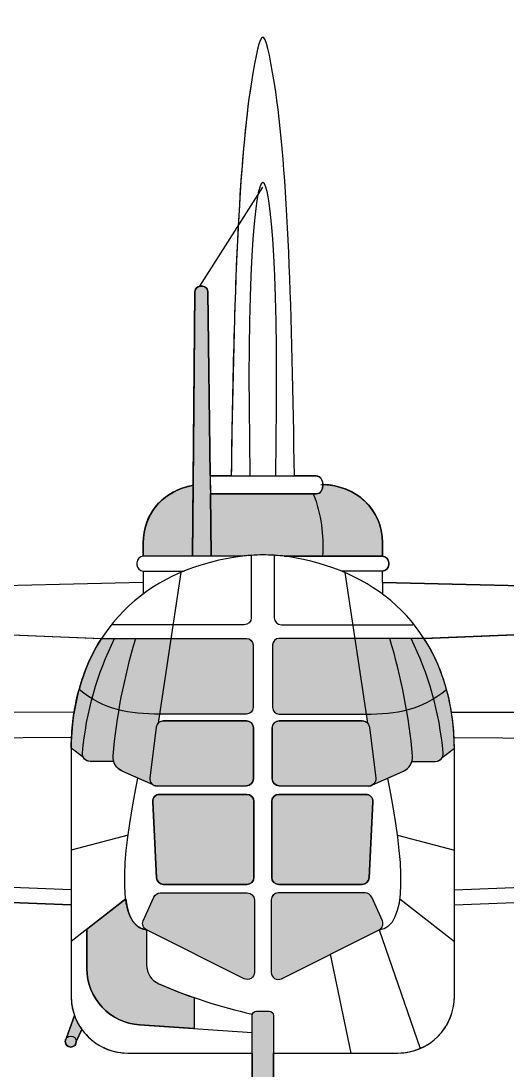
# Model space of a CAD drawing. Extents: x 54 to 366, y 42 to 297.
# Drawn here: x 269.33 to 285.74, y 250.39 to 285.82 of the extents above; entities that cross this region are included whole.
import ezdxf

# ---------------------------------------------------------------- set-up
doc = ezdxf.new("R2010")
doc.units = 0
doc.header["$MEASUREMENT"] = 0
doc.layers.add('4-VIEW', color=7, linetype='CONTINUOUS')
doc.layers.add('SOLIDS', color=7, linetype='CONTINUOUS')

# ---------------------------------------------------------------- blocks, each defined once
blk = doc.blocks.new('BLOCK_2')
at = {"layer": '4-VIEW', "color": 7}
for points in [[(275.368, 276.863), (277.49, 280.206)], [(273.455, 267.238), (273.453, 266.467)], [(274.721, 267.192), (273.955, 262.105)], [(280.259, 267.192), (281.026, 262.105)], [(281.525, 267.238), (281.527, 266.467)], [(273.455, 266.853), (266.857, 266.694)], [(281.526, 266.853), (288.124, 266.694)], [(265.379, 265.23), (272.066, 264.964)], [(289.602, 265.23), (282.916, 264.964)], [(271.12, 262.471), (261.034, 262.434)], [(283.861, 262.471), (293.947, 262.434)], [(271.033, 261.622), (259.561, 261.54)], [(283.949, 261.622), (295.419, 261.54)], [(271.431, 260.947), (271.021, 261.255)], [(283.55, 260.947), (283.96, 261.255)], [(272.942, 258.322), (271.02, 257.812)], [(282.039, 258.322), (283.96, 257.812)], [(271.02, 256.478), (259.908, 256.918)], [(283.96, 256.478), (295.073, 256.918)], [(271.02, 255.962), (259.738, 256.41)], [(283.96, 255.962), (295.243, 256.41)], [(272.862, 256.166), (271.02, 254.728)], [(282.119, 256.166), (283.96, 254.728)], [(281.416, 255.12), (282.806, 251.117)], [(279.769, 254.296), (280.459, 250.961)], [(275.17, 252.834), (275.17, 251.785)], [(270.865, 251.47), (271.131, 252.231)], [(271.193, 251.35), (271.381, 251.756)]]:
    blk.add_lwpolyline(points, dxfattribs=at)
for points, knots in [([(278.557, 270.452), (278.483, 275.817), (278.346, 280.788), (277.883, 283.704), (277.547, 285.82), (277.425, 285.77), (277.095, 283.688), (276.635, 280.771), (276.498, 275.807), (276.424, 270.452)], [0, 0, 0, 0, 1, 1, 1, 2, 2, 2, 3, 3, 3, 3]), ([(275.114, 267.74), (275.114, 267.74), (275.2, 276.673), (275.2, 276.673), (275.201, 276.933), (275.63, 276.933), (275.633, 276.674), (275.633, 276.674), (275.745, 267.74), (275.745, 267.74)], [0, 0, 0, 0, 1, 1, 1, 2, 2, 2, 3, 3, 3, 3]), ([(275.712, 270.452), (275.712, 270.452), (279.294, 270.452), (279.294, 270.452), (279.595, 270.452), (279.595, 269.849), (279.294, 269.849), (279.294, 269.849), (275.719, 269.849), (275.719, 269.849)], [0, 0, 0, 0, 1, 1, 1, 2, 2, 2, 3, 3, 3, 3]), ([(275.123, 270.13), (274.174, 269.964), (273.453, 269.225), (273.453, 268.191), (273.453, 268.191), (273.453, 267.74), (273.453, 267.74)], [0, 0, 0, 0, 1, 1, 1, 2, 2, 2, 2]), ([(279.446, 270.165), (280.592, 270.165), (281.527, 269.369), (281.527, 268.191), (281.527, 268.191), (281.527, 267.74), (281.527, 267.74)], [0, 0, 0, 0, 1, 1, 1, 2, 2, 2, 2]), ([(277.855, 250.961), (277.855, 250.961), (282.051, 250.961), (282.051, 250.961), (283.102, 250.961), (283.96, 251.818), (283.96, 252.87), (283.96, 252.87), (283.96, 261.176), (283.96, 261.176), (283.96, 264.34), (282.306, 266.579), (279.606, 267.434), (278.257, 267.862), (277.119, 267.899), (275.753, 267.543), (272.83, 266.782), (271.02, 264.485), (271.02, 261.176), (271.02, 261.176), (271.02, 252.87), (271.02, 252.87), (271.02, 251.818), (271.878, 250.961), (272.93, 250.961), (272.93, 250.961), (277.126, 250.961), (277.126, 250.961)], [0, 0, 0, 0, 1, 1, 1, 2, 2, 2, 3, 3, 3, 4, 4, 4, 5, 5, 5, 6, 6, 6, 7, 7, 7, 8, 8, 8, 9, 9, 9, 9]), ([(277.102, 267.771), (277.102, 267.771), (277.102, 265.662), (277.102, 265.662), (277.102, 265.53), (276.994, 265.423), (276.863, 265.423), (276.863, 265.423), (272.43, 265.423), (272.43, 265.423)], [0, 0, 0, 0, 1, 1, 1, 2, 2, 2, 3, 3, 3, 3]), ([(276.774, 267.74), (276.774, 267.74), (273.455, 267.74), (273.455, 267.74), (273.336, 267.74), (273.238, 267.643), (273.238, 267.523), (273.238, 267.523), (273.238, 267.456), (273.238, 267.456), (273.238, 267.336), (273.336, 267.238), (273.455, 267.238), (273.455, 267.238), (274.836, 267.238), (274.836, 267.238)], [0, 0, 0, 0, 1, 1, 1, 2, 2, 2, 3, 3, 3, 4, 4, 4, 5, 5, 5, 5]), ([(277.879, 267.774), (277.879, 267.774), (277.879, 265.662), (277.879, 265.662), (277.879, 265.531), (277.986, 265.423), (278.118, 265.423), (278.118, 265.423), (282.551, 265.423), (282.551, 265.423)], [0, 0, 0, 0, 1, 1, 1, 2, 2, 2, 3, 3, 3, 3]), ([(278.207, 267.74), (278.207, 267.74), (281.525, 267.74), (281.525, 267.74), (281.645, 267.74), (281.742, 267.643), (281.742, 267.523), (281.742, 267.523), (281.742, 267.456), (281.742, 267.456), (281.742, 267.336), (281.645, 267.238), (281.525, 267.238), (281.525, 267.238), (280.145, 267.238), (280.145, 267.238)], [0, 0, 0, 0, 1, 1, 1, 2, 2, 2, 3, 3, 3, 4, 4, 4, 5, 5, 5, 5]), ([(272.066, 264.964), (272.066, 264.964), (276.945, 264.964), (276.945, 264.964), (277.064, 264.964), (277.162, 264.867), (277.162, 264.747), (277.162, 264.747), (277.162, 262.627), (277.162, 262.627), (277.162, 262.507), (277.064, 262.41), (276.945, 262.41), (276.945, 262.41), (274.034, 262.41), (274.034, 262.41), (272.956, 262.41), (272.16, 262.537), (271.286, 263.244)], [0, 0, 0, 0, 1, 1, 1, 2, 2, 2, 3, 3, 3, 4, 4, 4, 5, 5, 5, 6, 6, 6, 6]), ([(272.458, 260.81), (272.458, 260.81), (271.662, 260.81), (271.662, 260.81), (271.508, 260.81), (271.388, 260.94), (271.402, 261.094), (271.528, 262.492), (271.898, 263.778), (272.485, 264.964)], [0, 0, 0, 0, 1, 1, 1, 2, 2, 2, 3, 3, 3, 3]), ([(273.787, 260.017), (273.787, 260.017), (272.746, 260.483), (272.746, 260.483), (272.541, 260.574), (272.421, 260.777), (272.439, 261.001), (272.548, 262.322), (272.808, 263.643), (273.202, 264.964)], [0, 0, 0, 0, 1, 1, 1, 2, 2, 2, 3, 3, 3, 3]), ([(282.916, 264.964), (282.916, 264.964), (278.036, 264.964), (278.036, 264.964), (277.917, 264.964), (277.819, 264.867), (277.819, 264.747), (277.819, 264.747), (277.819, 262.627), (277.819, 262.627), (277.819, 262.507), (277.917, 262.41), (278.036, 262.41), (278.036, 262.41), (280.947, 262.41), (280.947, 262.41), (282.025, 262.41), (282.821, 262.537), (283.694, 263.244)], [0, 0, 0, 0, 1, 1, 1, 2, 2, 2, 3, 3, 3, 4, 4, 4, 5, 5, 5, 6, 6, 6, 6]), ([(281.193, 260.017), (281.193, 260.017), (282.235, 260.483), (282.235, 260.483), (282.44, 260.574), (282.56, 260.777), (282.542, 261.001), (282.433, 262.322), (282.173, 263.643), (281.778, 264.964)], [0, 0, 0, 0, 1, 1, 1, 2, 2, 2, 3, 3, 3, 3]), ([(282.523, 260.81), (282.523, 260.81), (283.319, 260.81), (283.319, 260.81), (283.473, 260.81), (283.593, 260.94), (283.579, 261.094), (283.453, 262.492), (283.083, 263.778), (282.496, 264.964)], [0, 0, 0, 0, 1, 1, 1, 2, 2, 2, 3, 3, 3, 3]), ([(276.938, 259.992), (276.938, 259.992), (273.918, 259.98), (273.918, 259.98), (273.773, 259.979), (273.663, 260.104), (273.68, 260.248), (273.68, 260.248), (273.894, 261.971), (273.894, 261.971), (273.909, 262.091), (274.009, 262.181), (274.13, 262.181), (274.13, 262.181), (276.937, 262.181), (276.937, 262.181), (277.069, 262.181), (277.176, 262.073), (277.176, 261.942), (277.176, 261.942), (277.176, 260.231), (277.176, 260.231), (277.176, 260.1), (277.069, 259.993), (276.938, 259.992), (276.938, 259.992), (276.938, 259.992), (276.938, 259.992)], [0, 0, 0, 0, 1, 1, 1, 2, 2, 2, 3, 3, 3, 4, 4, 4, 5, 5, 5, 6, 6, 6, 7, 7, 7, 8, 8, 8, 9, 9, 9, 9]), ([(278.043, 259.992), (278.043, 259.992), (281.063, 259.98), (281.063, 259.98), (281.208, 259.979), (281.318, 260.104), (281.301, 260.248), (281.301, 260.248), (281.087, 261.971), (281.087, 261.971), (281.072, 262.091), (280.972, 262.181), (280.851, 262.181), (280.851, 262.181), (278.044, 262.181), (278.044, 262.181), (277.912, 262.181), (277.805, 262.073), (277.805, 261.942), (277.805, 261.942), (277.805, 260.231), (277.805, 260.231), (277.805, 260.1), (277.911, 259.993), (278.043, 259.992), (278.043, 259.992), (278.043, 259.992), (278.043, 259.992)], [0, 0, 0, 0, 1, 1, 1, 2, 2, 2, 3, 3, 3, 4, 4, 4, 5, 5, 5, 6, 6, 6, 7, 7, 7, 8, 8, 8, 9, 9, 9, 9]), ([(276.952, 256.657), (276.952, 256.657), (274.141, 256.657), (274.141, 256.657), (274.013, 256.657), (273.909, 256.757), (273.902, 256.884), (273.902, 256.884), (273.774, 259.448), (273.774, 259.448), (273.767, 259.585), (273.875, 259.699), (274.013, 259.699), (274.013, 259.699), (276.952, 259.699), (276.952, 259.699), (277.083, 259.699), (277.191, 259.591), (277.191, 259.46), (277.191, 259.46), (277.191, 256.896), (277.191, 256.896), (277.191, 256.764), (277.083, 256.657), (276.952, 256.657), (276.952, 256.657), (276.952, 256.657), (276.952, 256.657)], [0, 0, 0, 0, 1, 1, 1, 2, 2, 2, 3, 3, 3, 4, 4, 4, 5, 5, 5, 6, 6, 6, 7, 7, 7, 8, 8, 8, 9, 9, 9, 9]), ([(278.029, 256.657), (278.029, 256.657), (280.841, 256.657), (280.841, 256.657), (280.968, 256.657), (281.072, 256.757), (281.079, 256.884), (281.079, 256.884), (281.207, 259.448), (281.207, 259.448), (281.213, 259.585), (281.105, 259.699), (280.969, 259.699), (280.969, 259.699), (278.029, 259.699), (278.029, 259.699), (277.898, 259.699), (277.79, 259.591), (277.79, 259.46), (277.79, 259.46), (277.79, 256.896), (277.79, 256.896), (277.79, 256.764), (277.898, 256.657), (278.029, 256.657), (278.029, 256.657), (278.029, 256.657), (278.029, 256.657)], [0, 0, 0, 0, 1, 1, 1, 2, 2, 2, 3, 3, 3, 4, 4, 4, 5, 5, 5, 6, 6, 6, 7, 7, 7, 8, 8, 8, 9, 9, 9, 9]), ([(273.565, 255.12), (273.565, 255.12), (276.859, 253.472), (276.859, 253.472), (277.019, 253.393), (277.205, 253.508), (277.205, 253.686), (277.205, 253.686), (277.205, 256.131), (277.205, 256.131), (277.205, 256.262), (277.098, 256.37), (276.966, 256.37), (276.966, 256.37), (274.03, 256.37), (274.03, 256.37), (273.935, 256.37), (273.853, 256.317), (273.813, 256.229), (273.813, 256.229), (273.454, 255.431), (273.454, 255.431), (273.401, 255.314), (273.45, 255.177), (273.565, 255.12), (273.565, 255.12), (273.565, 255.12), (273.565, 255.12)], [0, 0, 0, 0, 1, 1, 1, 2, 2, 2, 3, 3, 3, 4, 4, 4, 5, 5, 5, 6, 6, 6, 7, 7, 7, 8, 8, 8, 9, 9, 9, 9]), ([(281.416, 255.12), (281.416, 255.12), (278.122, 253.472), (278.122, 253.472), (277.962, 253.393), (277.776, 253.508), (277.776, 253.686), (277.776, 253.686), (277.776, 256.131), (277.776, 256.131), (277.776, 256.262), (277.883, 256.37), (278.015, 256.37), (278.015, 256.37), (280.95, 256.37), (280.95, 256.37), (281.046, 256.37), (281.128, 256.317), (281.168, 256.229), (281.168, 256.229), (281.527, 255.431), (281.527, 255.431), (281.579, 255.314), (281.531, 255.177), (281.416, 255.12), (281.416, 255.12), (281.416, 255.12), (281.416, 255.12)], [0, 0, 0, 0, 1, 1, 1, 2, 2, 2, 3, 3, 3, 4, 4, 4, 5, 5, 5, 6, 6, 6, 7, 7, 7, 8, 8, 8, 9, 9, 9, 9]), ([(271.55, 255.14), (271.55, 255.14), (271.55, 253.817), (271.55, 253.817), (271.55, 252.81), (272.327, 251.98), (273.332, 251.912), (273.332, 251.912), (277.126, 251.658), (277.126, 251.658)], [0, 0, 0, 0, 1, 1, 1, 2, 2, 2, 3, 3, 3, 3]), ([(273.565, 255.12), (273.565, 255.12), (273.565, 253.937), (273.565, 253.937), (273.565, 253.657), (273.72, 253.417), (273.976, 253.303), (274.998, 252.848), (276.057, 252.529), (277.134, 252.272)], [0, 0, 0, 0, 1, 1, 1, 2, 2, 2, 3, 3, 3, 3]), ([(277.702, 247.668), (277.786, 247.668), (277.855, 247.737), (277.855, 247.821), (277.855, 247.821), (277.855, 252.222), (277.855, 252.222), (277.855, 252.306), (277.786, 252.374), (277.702, 252.374), (277.702, 252.374), (277.278, 252.374), (277.278, 252.374), (277.194, 252.374), (277.126, 252.306), (277.126, 252.222), (277.126, 252.222), (277.126, 247.821), (277.126, 247.821), (277.126, 247.737), (277.194, 247.668), (277.278, 247.668), (277.278, 247.668), (277.702, 247.668), (277.702, 247.668), (277.702, 247.668), (277.702, 247.668), (277.702, 247.668)], [0, 0, 0, 0, 1, 1, 1, 2, 2, 2, 3, 3, 3, 4, 4, 4, 5, 5, 5, 6, 6, 6, 7, 7, 7, 8, 8, 8, 9, 9, 9, 9]), ([(271.007, 251.163), (271.11, 251.163), (271.193, 251.247), (271.193, 251.35), (271.193, 251.453), (271.11, 251.536), (271.007, 251.536), (270.904, 251.536), (270.821, 251.453), (270.821, 251.35), (270.821, 251.247), (270.904, 251.163), (271.007, 251.163), (271.007, 251.163), (271.007, 251.163), (271.007, 251.163)], [0, 0, 0, 0, 1, 1, 1, 2, 2, 2, 3, 3, 3, 4, 4, 4, 5, 5, 5, 5])]:
    blk.add_open_spline(points, degree=3, knots=knots, dxfattribs=at)
for points in [[(277.926, 270.452), (278.181, 283.667), (276.8, 283.667), (277.055, 270.452)], [(279.196, 269.849), (279.462, 269.156), (279.551, 268.453), (279.511, 267.74)], [(273.565, 255.12), (272.566, 255.25), (272.697, 257.364), (273.267, 260.25)], [(281.416, 255.12), (282.416, 255.25), (282.284, 257.364), (281.714, 260.25)]]:
    blk.add_open_spline(points, degree=3, dxfattribs=at)

msp = doc.modelspace()

# ---------------------------------------------------------------- hatches: boundary and pattern name
at = {"layer": 'SOLIDS'}
h = msp.add_hatch(color=252, dxfattribs=at)
edge = h.paths.add_edge_path()
edge.add_spline(control_points=[(275.369, 276.864), (275.369, 276.864), (275.369, 276.864), (275.369, 276.864), (275.369, 276.864), (275.369, 276.864), (275.369, 276.864)], knot_values=[0, 0, 0, 0, 1, 1, 1, 2, 2, 2, 2], degree=3, periodic=1)
edge = h.paths.add_edge_path()
edge.add_spline(control_points=[(275.2, 276.673), (275.2, 276.673), (275.137, 270.142), (275.137, 270.142), (275.137, 270.142), (275.114, 267.74), (275.114, 267.74), (275.114, 267.74), (275.745, 267.74), (275.745, 267.74), (275.745, 267.74), (275.719, 269.849), (275.719, 269.849), (275.719, 269.849), (275.712, 270.452), (275.712, 270.452), (275.712, 270.452), (275.633, 276.673), (275.633, 276.673), (275.632, 276.822), (275.49, 276.886), (275.368, 276.863), (275.278, 276.847), (275.2, 276.783), (275.2, 276.673)], knot_values=[0, 0, 0, 0, 1, 1, 1, 2, 2, 2, 3, 3, 3, 4, 4, 4, 5, 5, 5, 6, 6, 6, 7, 7, 7, 8, 8, 8, 8], degree=3, periodic=1)
h = msp.add_hatch(color=255, dxfattribs=at)
edge = h.paths.add_edge_path()
edge.add_spline(control_points=[(274.926, 270.086), (274.076, 269.858), (273.453, 269.152), (273.453, 268.191), (273.453, 268.191), (273.453, 267.935), (273.453, 267.935), (273.453, 267.935), (273.453, 267.74), (273.453, 267.74), (273.454, 267.74), (273.454, 267.74), (273.456, 267.74), (273.456, 267.74), (275.114, 267.74), (275.114, 267.74), (275.114, 267.74), (275.137, 270.142), (275.137, 270.142), (275.137, 270.142), (274.926, 270.086), (274.926, 270.086), (274.926, 270.086), (274.926, 270.086), (274.926, 270.086)], knot_values=[0, 0, 0, 0, 1, 1, 1, 2, 2, 2, 3, 3, 3, 4, 4, 4, 5, 5, 5, 6, 6, 6, 7, 7, 7, 8, 8, 8, 8], degree=3, periodic=1)
edge = h.paths.add_edge_path()
edge.add_spline(control_points=[(279.511, 267.74), (279.511, 267.74), (281.526, 267.74), (281.526, 267.74), (281.526, 267.74), (281.526, 267.74), (281.527, 267.74), (281.527, 267.74), (281.527, 268.191), (281.527, 268.191), (281.527, 269.344), (280.631, 270.131), (279.52, 270.164), (279.524, 270.009), (279.449, 269.849), (279.294, 269.849), (279.294, 269.849), (279.195, 269.849), (279.195, 269.849), (279.195, 269.849), (275.719, 269.849), (275.719, 269.849), (275.719, 269.849), (275.745, 267.74), (275.745, 267.74), (275.745, 267.74), (276.771, 267.74), (276.771, 267.74), (276.772, 267.74), (276.773, 267.74), (276.774, 267.74), (276.884, 267.753), (276.993, 267.764), (277.102, 267.771), (277.363, 267.789), (277.62, 267.79), (277.879, 267.774), (278.001, 267.766), (278.123, 267.755), (278.246, 267.74), (278.246, 267.74), (279.511, 267.74), (279.511, 267.74)], knot_values=[0, 0, 0, 0, 1, 1, 1, 2, 2, 2, 3, 3, 3, 4, 4, 4, 5, 5, 5, 6, 6, 6, 7, 7, 7, 8, 8, 8, 9, 9, 9, 10, 10, 10, 11, 11, 11, 12, 12, 12, 13, 13, 13, 14, 14, 14, 14], degree=3, periodic=1)
h = msp.add_hatch(color=255, dxfattribs=at)
edge = h.paths.add_edge_path()
edge.add_spline(control_points=[(273.774, 259.448), (273.774, 259.448), (273.902, 256.884), (273.902, 256.884), (273.909, 256.757), (274.013, 256.657), (274.141, 256.657), (274.141, 256.657), (276.952, 256.657), (276.952, 256.657), (277.083, 256.657), (277.19, 256.764), (277.19, 256.896), (277.19, 256.896), (277.19, 259.46), (277.19, 259.46), (277.19, 259.591), (277.083, 259.699), (276.952, 259.699), (276.952, 259.699), (274.013, 259.699), (274.013, 259.699), (273.875, 259.699), (273.767, 259.585), (273.774, 259.448), (273.774, 259.448), (273.774, 259.448), (273.774, 259.448)], knot_values=[0, 0, 0, 0, 1, 1, 1, 2, 2, 2, 3, 3, 3, 4, 4, 4, 5, 5, 5, 6, 6, 6, 7, 7, 7, 8, 8, 8, 9, 9, 9, 9], degree=3, periodic=1)
edge = h.paths.add_edge_path()
edge.add_spline(control_points=[(272.046, 264.965), (271.715, 264.451), (271.46, 263.876), (271.286, 263.244), (271.217, 262.995), (271.162, 262.737), (271.12, 262.471), (271.076, 262.196), (271.046, 261.913), (271.033, 261.621), (271.026, 261.501), (271.022, 261.379), (271.021, 261.255), (271.021, 261.255), (271.431, 260.948), (271.431, 260.948), (271.431, 260.948), (271.431, 260.947), (271.431, 260.947), (271.475, 260.866), (271.561, 260.81), (271.662, 260.81), (271.662, 260.81), (272.458, 260.81), (272.458, 260.81), (272.458, 260.81), (272.458, 260.81), (272.458, 260.81), (272.499, 260.666), (272.601, 260.547), (272.746, 260.482), (272.746, 260.482), (273.266, 260.25), (273.266, 260.25), (273.266, 260.25), (273.785, 260.018), (273.785, 260.018), (273.785, 260.018), (273.787, 260.017), (273.787, 260.017), (273.824, 259.994), (273.869, 259.979), (273.918, 259.98), (273.918, 259.98), (276.939, 259.992), (276.939, 259.992), (277.069, 259.993), (277.177, 260.1), (277.177, 260.231), (277.177, 260.231), (277.177, 261.942), (277.177, 261.942), (277.177, 262.073), (277.069, 262.181), (276.937, 262.181), (276.937, 262.181), (274.13, 262.181), (274.13, 262.181), (274.061, 262.181), (273.999, 262.152), (273.955, 262.104), (273.955, 262.104), (274.001, 262.41), (274.001, 262.41), (274.012, 262.41), (274.023, 262.41), (274.034, 262.41), (274.034, 262.41), (276.945, 262.41), (276.945, 262.41), (277.064, 262.41), (277.161, 262.507), (277.161, 262.627), (277.161, 262.627), (277.161, 264.746), (277.161, 264.746), (277.161, 264.867), (277.064, 264.964), (276.945, 264.964), (276.945, 264.964), (274.386, 264.964), (274.386, 264.964), (274.386, 264.964), (273.202, 264.964), (273.202, 264.964), (273.202, 264.964), (272.485, 264.964), (272.485, 264.964), (272.485, 264.964), (272.065, 264.964), (272.065, 264.964), (272.065, 264.964), (272.046, 264.965), (272.046, 264.965), (272.046, 264.965), (272.046, 264.965), (272.046, 264.965)], knot_values=[0, 0, 0, 0, 1, 1, 1, 2, 2, 2, 3, 3, 3, 4, 4, 4, 5, 5, 5, 6, 6, 6, 7, 7, 7, 8, 8, 8, 9, 9, 9, 10, 10, 10, 11, 11, 11, 12, 12, 12, 13, 13, 13, 14, 14, 14, 15, 15, 15, 16, 16, 16, 17, 17, 17, 18, 18, 18, 19, 19, 19, 20, 20, 20, 21, 21, 21, 22, 22, 22, 23, 23, 23, 24, 24, 24, 25, 25, 25, 26, 26, 26, 27, 27, 27, 28, 28, 28, 29, 29, 29, 30, 30, 30, 31, 31, 31, 32, 32, 32, 32], degree=3, periodic=1)
edge = h.paths.add_edge_path()
edge.add_spline(control_points=[(273.454, 255.431), (273.401, 255.314), (273.45, 255.177), (273.565, 255.119), (273.565, 255.119), (276.859, 253.472), (276.859, 253.472), (277.019, 253.393), (277.205, 253.508), (277.205, 253.686), (277.205, 253.686), (277.205, 256.131), (277.205, 256.131), (277.205, 256.262), (277.097, 256.37), (276.966, 256.37), (276.966, 256.37), (274.03, 256.37), (274.03, 256.37), (273.935, 256.37), (273.853, 256.317), (273.813, 256.229), (273.813, 256.229), (273.454, 255.431), (273.454, 255.431)], knot_values=[0, 0, 0, 0, 1, 1, 1, 2, 2, 2, 3, 3, 3, 4, 4, 4, 5, 5, 5, 6, 6, 6, 7, 7, 7, 8, 8, 8, 8], degree=3, periodic=1)
h = msp.add_hatch(color=255, dxfattribs=at)
edge = h.paths.add_edge_path()
edge.add_spline(control_points=[(281.207, 259.448), (281.207, 259.448), (281.079, 256.884), (281.079, 256.884), (281.072, 256.757), (280.968, 256.657), (280.84, 256.657), (280.84, 256.657), (278.029, 256.657), (278.029, 256.657), (277.898, 256.657), (277.79, 256.764), (277.79, 256.896), (277.79, 256.896), (277.79, 259.46), (277.79, 259.46), (277.79, 259.591), (277.898, 259.699), (278.029, 259.699), (278.029, 259.699), (280.968, 259.699), (280.968, 259.699), (281.105, 259.699), (281.213, 259.585), (281.207, 259.448), (281.207, 259.448), (281.207, 259.448), (281.207, 259.448)], knot_values=[0, 0, 0, 0, 1, 1, 1, 2, 2, 2, 3, 3, 3, 4, 4, 4, 5, 5, 5, 6, 6, 6, 7, 7, 7, 8, 8, 8, 9, 9, 9, 9], degree=3, periodic=1)
edge = h.paths.add_edge_path()
edge.add_spline(control_points=[(282.935, 264.965), (283.265, 264.451), (283.521, 263.876), (283.694, 263.244), (283.764, 262.995), (283.819, 262.737), (283.861, 262.471), (283.905, 262.196), (283.934, 261.913), (283.948, 261.621), (283.955, 261.501), (283.959, 261.379), (283.959, 261.255), (283.959, 261.255), (283.55, 260.948), (283.55, 260.948), (283.55, 260.948), (283.549, 260.947), (283.549, 260.947), (283.506, 260.866), (283.42, 260.81), (283.319, 260.81), (283.319, 260.81), (282.523, 260.81), (282.523, 260.81), (282.523, 260.81), (282.523, 260.81), (282.523, 260.81), (282.481, 260.666), (282.379, 260.547), (282.235, 260.482), (282.235, 260.482), (281.714, 260.25), (281.714, 260.25), (281.714, 260.25), (281.195, 260.018), (281.195, 260.018), (281.195, 260.018), (281.194, 260.017), (281.194, 260.017), (281.156, 259.994), (281.112, 259.979), (281.063, 259.98), (281.063, 259.98), (278.042, 259.992), (278.042, 259.992), (277.911, 259.993), (277.804, 260.1), (277.804, 260.231), (277.804, 260.231), (277.804, 261.942), (277.804, 261.942), (277.804, 262.073), (277.912, 262.181), (278.043, 262.181), (278.043, 262.181), (280.85, 262.181), (280.85, 262.181), (280.919, 262.181), (280.982, 262.152), (281.025, 262.104), (281.025, 262.104), (280.98, 262.41), (280.98, 262.41), (280.969, 262.41), (280.958, 262.41), (280.946, 262.41), (280.946, 262.41), (278.036, 262.41), (278.036, 262.41), (277.917, 262.41), (277.819, 262.507), (277.819, 262.627), (277.819, 262.627), (277.819, 264.746), (277.819, 264.746), (277.819, 264.867), (277.917, 264.964), (278.036, 264.964), (278.036, 264.964), (280.595, 264.964), (280.595, 264.964), (280.595, 264.964), (281.778, 264.964), (281.778, 264.964), (281.778, 264.964), (282.496, 264.964), (282.496, 264.964), (282.496, 264.964), (282.915, 264.964), (282.915, 264.964), (282.915, 264.964), (282.935, 264.965), (282.935, 264.965), (282.935, 264.965), (282.935, 264.965), (282.935, 264.965)], knot_values=[0, 0, 0, 0, 1, 1, 1, 2, 2, 2, 3, 3, 3, 4, 4, 4, 5, 5, 5, 6, 6, 6, 7, 7, 7, 8, 8, 8, 9, 9, 9, 10, 10, 10, 11, 11, 11, 12, 12, 12, 13, 13, 13, 14, 14, 14, 15, 15, 15, 16, 16, 16, 17, 17, 17, 18, 18, 18, 19, 19, 19, 20, 20, 20, 21, 21, 21, 22, 22, 22, 23, 23, 23, 24, 24, 24, 25, 25, 25, 26, 26, 26, 27, 27, 27, 28, 28, 28, 29, 29, 29, 30, 30, 30, 31, 31, 31, 32, 32, 32, 32], degree=3, periodic=1)
edge = h.paths.add_edge_path()
edge.add_spline(control_points=[(281.527, 255.431), (281.579, 255.314), (281.53, 255.177), (281.415, 255.119), (281.415, 255.119), (278.122, 253.472), (278.122, 253.472), (277.962, 253.393), (277.775, 253.508), (277.775, 253.686), (277.775, 253.686), (277.775, 256.131), (277.775, 256.131), (277.775, 256.262), (277.883, 256.37), (278.014, 256.37), (278.014, 256.37), (280.95, 256.37), (280.95, 256.37), (281.045, 256.37), (281.128, 256.317), (281.168, 256.229), (281.168, 256.229), (281.527, 255.431), (281.527, 255.431)], knot_values=[0, 0, 0, 0, 1, 1, 1, 2, 2, 2, 3, 3, 3, 4, 4, 4, 5, 5, 5, 6, 6, 6, 7, 7, 7, 8, 8, 8, 8], degree=3, periodic=1)
h = msp.add_hatch(color=255, dxfattribs=at)
edge = h.paths.add_edge_path()
edge.add_spline(control_points=[(271.55, 253.817), (271.55, 252.81), (272.327, 251.979), (273.332, 251.912), (273.332, 251.912), (275.17, 251.789), (275.17, 251.789), (275.17, 251.789), (275.17, 252.834), (275.17, 252.834), (274.768, 252.973), (274.369, 253.128), (273.977, 253.303), (273.72, 253.417), (273.565, 253.656), (273.565, 253.937), (273.565, 253.937), (273.565, 255.119), (273.565, 255.119), (273.162, 255.172), (272.943, 255.547), (272.862, 256.165), (272.862, 256.165), (271.55, 255.14), (271.55, 255.14), (271.55, 255.14), (271.55, 253.817), (271.55, 253.817)], knot_values=[0, 0, 0, 0, 1, 1, 1, 2, 2, 2, 3, 3, 3, 4, 4, 4, 5, 5, 5, 6, 6, 6, 7, 7, 7, 8, 8, 8, 9, 9, 9, 9], degree=3, periodic=1)
h = msp.add_hatch(color=252, dxfattribs=at)
edge = h.paths.add_edge_path()
edge.add_spline(control_points=[(277.126, 251.658), (277.126, 251.658), (277.126, 250.961), (277.126, 250.961), (277.126, 250.961), (277.126, 247.82), (277.126, 247.82), (277.126, 247.737), (277.194, 247.668), (277.278, 247.668), (277.278, 247.668), (277.702, 247.668), (277.702, 247.668), (277.786, 247.668), (277.855, 247.737), (277.855, 247.82), (277.855, 247.82), (277.855, 250.961), (277.855, 250.961), (277.855, 250.961), (277.855, 252.222), (277.855, 252.222), (277.855, 252.306), (277.786, 252.374), (277.702, 252.374), (277.702, 252.374), (277.278, 252.374), (277.278, 252.374), (277.212, 252.374), (277.154, 252.331), (277.134, 252.272), (277.129, 252.256), (277.126, 252.24), (277.126, 252.222), (277.126, 252.222), (277.126, 251.658), (277.126, 251.658)], knot_values=[0, 0, 0, 0, 1, 1, 1, 2, 2, 2, 3, 3, 3, 4, 4, 4, 5, 5, 5, 6, 6, 6, 7, 7, 7, 8, 8, 8, 9, 9, 9, 10, 10, 10, 11, 11, 11, 12, 12, 12, 12], degree=3, periodic=1)
h = msp.add_hatch(color=252, dxfattribs=at)
edge = h.paths.add_edge_path()
edge.add_spline(control_points=[(271.131, 252.231), (271.131, 252.231), (270.865, 251.471), (270.865, 251.471), (270.865, 251.471), (270.864, 251.47), (270.864, 251.47), (270.838, 251.438), (270.821, 251.396), (270.821, 251.35), (270.821, 251.246), (270.904, 251.163), (271.007, 251.163), (271.11, 251.163), (271.193, 251.246), (271.193, 251.35), (271.193, 251.35), (271.381, 251.756), (271.381, 251.756), (271.276, 251.9), (271.192, 252.06), (271.131, 252.231)], knot_values=[0, 0, 0, 0, 1, 1, 1, 2, 2, 2, 3, 3, 3, 4, 4, 4, 5, 5, 5, 6, 6, 6, 7, 7, 7, 7], degree=3, periodic=1)

# ---------------------------------------------------------------- linework, layer by layer
for points, knots in [([(275.137, 270.142), (275.137, 270.142), (275.2, 276.673), (275.2, 276.673), (275.2, 276.783), (275.278, 276.847), (275.368, 276.863), (275.368, 276.863), (275.369, 276.864), (275.369, 276.864), (275.49, 276.886), (275.632, 276.822), (275.633, 276.673), (275.633, 276.673), (275.712, 270.452), (275.712, 270.452), (275.712, 270.452), (276.424, 270.452), (276.424, 270.452), (276.466, 273.494), (276.528, 276.41), (276.659, 278.896), (276.758, 280.786), (276.896, 282.428), (277.095, 283.688), (277.425, 285.77), (277.547, 285.82), (277.883, 283.704), (278.346, 280.788), (278.482, 275.817), (278.557, 270.452), (278.557, 270.452), (279.294, 270.452), (279.294, 270.452), (279.44, 270.452), (279.515, 270.31), (279.52, 270.164), (280.631, 270.131), (281.527, 269.344), (281.527, 268.191), (281.527, 268.191), (281.527, 267.74), (281.527, 267.74), (281.645, 267.739), (281.742, 267.642), (281.742, 267.523), (281.742, 267.523), (281.742, 267.456), (281.742, 267.456), (281.742, 267.336), (281.645, 267.238), (281.526, 267.238), (281.526, 267.238), (281.526, 266.852), (281.526, 266.852), (281.526, 266.852), (288.124, 266.694), (288.124, 266.694), (288.148, 266.741), (288.199, 266.774), (288.263, 266.763), (288.419, 266.734), (288.572, 266.704), (288.723, 266.671), (288.723, 266.671), (293.437, 266.552), (293.437, 266.552), (293.437, 266.552), (300.822, 266.366), (300.822, 266.366), (303.763, 266.292), (303.695, 266.129), (302.626, 265.968), (301.359, 265.778), (298.686, 265.591), (297.954, 265.562), (297.954, 265.562), (292.36, 265.34), (292.36, 265.34), (293.737, 264.612), (294.945, 263.713), (296.158, 262.769), (297.368, 264.36), (299.28, 265.387), (301.433, 265.387), (303.732, 265.387), (305.758, 264.216), (306.945, 262.437), (308.973, 263.89), (311.13, 265.349), (314.808, 266.383), (314.931, 266.418), (315.027, 266.271), (314.943, 266.173), (313.544, 264.527), (312.026, 263.464), (310.429, 262.632), (310.429, 262.632), (311.905, 262.726), (311.905, 262.726), (311.905, 262.726), (330.612, 263.907), (330.612, 263.907), (330.612, 263.907), (343.821, 264.741), (343.821, 264.741), (343.821, 264.741), (348.619, 265.044), (348.619, 265.044), (348.619, 265.044), (351.46, 265.223), (351.46, 265.223), (351.46, 265.223), (351.46, 265.223), (351.46, 265.223), (351.46, 265.223), (353.682, 265.363), (353.682, 265.363), (353.682, 265.363), (353.682, 265.363), (353.682, 265.363), (353.682, 265.363), (358.035, 265.638), (358.035, 265.638), (358.035, 265.638), (358.98, 265.698), (358.98, 265.698), (359.83, 265.752), (366.291, 265.409), (361.829, 264.752), (361.829, 264.752), (361.517, 264.707), (361.517, 264.707), (361.517, 264.707), (360.828, 264.606), (360.828, 264.606), (360.828, 264.606), (359.47, 264.409), (359.47, 264.409), (359.47, 264.409), (359.47, 264.409), (359.47, 264.409), (359.47, 264.409), (358.805, 264.312), (358.805, 264.312), (358.805, 264.312), (358.112, 264.211), (358.112, 264.211), (358.112, 264.211), (346.935, 262.585), (346.935, 262.585), (346.935, 262.585), (341.973, 261.863), (341.973, 261.863), (341.973, 261.863), (340.883, 261.704), (340.883, 261.704), (340.883, 261.704), (335.12, 260.866), (335.12, 260.866), (335.12, 260.866), (330.612, 260.21), (330.612, 260.21), (330.612, 260.21), (312.449, 257.567), (312.449, 257.567), (312.449, 257.567), (307.784, 256.888), (307.784, 256.888), (307.509, 255.958), (307.036, 255.113), (306.413, 254.403), (306.413, 254.403), (307.148, 253.431), (307.148, 253.431), (307.243, 253.311), (307.224, 253.138), (307.107, 253.041), (307.107, 253.041), (306.273, 252.347), (306.273, 252.347), (306.151, 252.246), (305.973, 252.263), (305.874, 252.386), (305.874, 252.386), (305.36, 253.018), (305.36, 253.018), (305.36, 253.018), (305.404, 244.194), (305.404, 244.194), (305.405, 244.048), (305.289, 243.932), (305.143, 243.932), (305.143, 243.932), (304.602, 243.932), (304.602, 243.932), (304.602, 243.932), (304.602, 242.691), (304.602, 242.691), (304.602, 242.691), (304.602, 242.536), (304.602, 242.536), (304.602, 242.381), (304.475, 242.253), (304.32, 242.253), (304.32, 242.253), (303.866, 242.253), (303.866, 242.253), (303.724, 242.253), (303.606, 242.359), (303.586, 242.494), (303.586, 242.494), (302.838, 242.494), (302.838, 242.494), (302.838, 242.494), (302.838, 239.205), (302.838, 239.205), (302.838, 238.648), (302.382, 238.193), (301.826, 238.193), (301.826, 238.193), (300.893, 238.193), (300.893, 238.193), (300.337, 238.193), (299.882, 238.648), (299.882, 239.205), (299.882, 239.205), (299.882, 242.494), (299.882, 242.494), (299.882, 242.494), (299.216, 242.494), (299.216, 242.494), (299.19, 242.365), (299.076, 242.268), (298.939, 242.268), (298.939, 242.268), (298.499, 242.268), (298.499, 242.268), (298.344, 242.268), (298.217, 242.394), (298.217, 242.55), (298.217, 242.55), (298.217, 242.792), (298.217, 242.792), (298.217, 242.792), (298.217, 244.018), (298.217, 244.018), (298.217, 244.018), (297.765, 244.018), (297.765, 244.018), (297.621, 244.018), (297.505, 244.135), (297.505, 244.279), (297.505, 244.279), (297.505, 253.068), (297.505, 253.068), (297.505, 253.068), (297.249, 252.807), (297.249, 252.807), (297.249, 252.807), (296.868, 252.42), (296.868, 252.42), (296.762, 252.311), (296.587, 252.307), (296.475, 252.411), (296.475, 252.411), (295.681, 253.149), (295.681, 253.149), (295.564, 253.256), (295.559, 253.436), (295.669, 253.55), (295.669, 253.55), (296.067, 253.969), (296.067, 253.969), (296.067, 253.969), (296.466, 254.387), (296.466, 254.387), (296.305, 254.569), (296.154, 254.761), (296.014, 254.96), (296.014, 254.96), (295.718, 254.881), (295.718, 254.881), (295.315, 254.773), (294.819, 255.479), (295.15, 255.809), (295.15, 255.809), (295.392, 256.052), (295.392, 256.052), (295.338, 256.169), (295.289, 256.289), (295.243, 256.41), (295.243, 256.41), (283.96, 255.962), (283.96, 255.962), (283.96, 255.962), (283.96, 254.727), (283.96, 254.727), (283.96, 254.727), (283.96, 252.87), (283.96, 252.87), (283.96, 252.086), (283.484, 251.41), (282.807, 251.117), (282.574, 251.017), (282.319, 250.961), (282.051, 250.961), (282.051, 250.961), (280.459, 250.961), (280.459, 250.961), (280.459, 250.961), (277.855, 250.961), (277.855, 250.961), (277.855, 250.961), (277.855, 247.82), (277.855, 247.82), (277.855, 247.737), (277.786, 247.668), (277.702, 247.668), (277.702, 247.668), (277.278, 247.668), (277.278, 247.668), (277.194, 247.668), (277.126, 247.737), (277.126, 247.82), (277.126, 247.82), (277.126, 250.961), (277.126, 250.961), (277.126, 250.961), (272.93, 250.961), (272.93, 250.961), (272.293, 250.961), (271.728, 251.275), (271.381, 251.756), (271.381, 251.756), (271.193, 251.35), (271.193, 251.35), (271.193, 251.246), (271.11, 251.163), (271.007, 251.163), (270.904, 251.163), (270.821, 251.246), (270.821, 251.35), (270.821, 251.396), (270.838, 251.438), (270.865, 251.47), (270.865, 251.47), (271.131, 252.231), (271.131, 252.231), (271.059, 252.431), (271.021, 252.646), (271.021, 252.87), (271.021, 252.87), (271.021, 254.727), (271.021, 254.727), (271.021, 254.727), (271.021, 255.962), (271.021, 255.962), (271.021, 255.962), (259.738, 256.41), (259.738, 256.41), (259.692, 256.289), (259.642, 256.169), (259.589, 256.052), (259.589, 256.052), (259.831, 255.809), (259.831, 255.809), (260.162, 255.479), (259.666, 254.773), (259.263, 254.881), (259.263, 254.881), (258.966, 254.96), (258.966, 254.96), (258.827, 254.76), (258.676, 254.569), (258.514, 254.387), (258.514, 254.387), (258.913, 253.969), (258.913, 253.969), (258.913, 253.969), (259.312, 253.55), (259.312, 253.55), (259.421, 253.436), (259.416, 253.256), (259.301, 253.149), (259.301, 253.149), (258.505, 252.411), (258.505, 252.411), (258.394, 252.307), (258.22, 252.311), (258.112, 252.42), (258.112, 252.42), (257.731, 252.807), (257.731, 252.807), (257.731, 252.807), (257.476, 253.068), (257.476, 253.068), (257.476, 253.068), (257.476, 244.279), (257.476, 244.279), (257.476, 244.135), (257.359, 244.018), (257.216, 244.018), (257.216, 244.018), (256.764, 244.018), (256.764, 244.018), (256.764, 244.018), (256.764, 242.792), (256.764, 242.792), (256.764, 242.792), (256.764, 242.55), (256.764, 242.55), (256.764, 242.394), (256.637, 242.268), (256.482, 242.268), (256.482, 242.268), (256.042, 242.268), (256.042, 242.268), (255.905, 242.268), (255.791, 242.365), (255.765, 242.494), (255.765, 242.494), (255.098, 242.494), (255.098, 242.494), (255.098, 242.494), (255.098, 239.205), (255.098, 239.205), (255.098, 238.648), (254.644, 238.193), (254.087, 238.193), (254.087, 238.193), (253.155, 238.193), (253.155, 238.193), (252.599, 238.193), (252.143, 238.648), (252.143, 239.205), (252.143, 239.205), (252.143, 242.494), (252.143, 242.494), (252.143, 242.494), (251.395, 242.494), (251.395, 242.494), (251.375, 242.359), (251.257, 242.253), (251.115, 242.253), (251.115, 242.253), (250.661, 242.253), (250.661, 242.253), (250.505, 242.253), (250.379, 242.381), (250.379, 242.536), (250.379, 242.536), (250.379, 242.691), (250.379, 242.691), (250.379, 242.691), (250.379, 243.932), (250.379, 243.932), (250.379, 243.932), (249.838, 243.932), (249.838, 243.932), (249.692, 243.932), (249.576, 244.048), (249.576, 244.194), (249.576, 244.194), (249.621, 252.995), (249.621, 252.995), (249.621, 252.995), (249.107, 252.386), (249.107, 252.386), (249.007, 252.263), (248.829, 252.246), (248.708, 252.347), (248.708, 252.347), (247.875, 253.041), (247.875, 253.041), (247.757, 253.138), (247.738, 253.311), (247.833, 253.431), (247.833, 253.431), (248.573, 254.397), (248.573, 254.397), (247.948, 255.108), (247.473, 255.955), (247.197, 256.888), (247.197, 256.888), (242.531, 257.567), (242.531, 257.567), (242.531, 257.567), (224.369, 260.21), (224.369, 260.21), (224.369, 260.21), (219.86, 260.866), (219.86, 260.866), (219.86, 260.866), (214.098, 261.704), (214.098, 261.704), (214.098, 261.704), (211.16, 262.132), (211.16, 262.132), (211.16, 262.132), (207.377, 262.682), (207.377, 262.682), (207.377, 262.682), (196.867, 264.211), (196.867, 264.211), (196.867, 264.211), (194.153, 264.606), (194.153, 264.606), (194.153, 264.606), (193.464, 264.707), (193.464, 264.707), (193.464, 264.707), (193.152, 264.752), (193.152, 264.752), (188.69, 265.409), (195.15, 265.752), (196.001, 265.698), (196.001, 265.698), (196.945, 265.638), (196.945, 265.638), (196.945, 265.638), (201.299, 265.363), (201.299, 265.363), (201.299, 265.363), (203.521, 265.223), (203.521, 265.223), (203.521, 265.223), (207.541, 264.969), (207.541, 264.969), (207.544, 264.969), (207.547, 264.969), (207.55, 264.969), (207.55, 264.969), (211.16, 264.741), (211.16, 264.741), (211.16, 264.741), (224.369, 263.907), (224.369, 263.907), (224.369, 263.907), (243.076, 262.726), (243.076, 262.726), (243.076, 262.726), (244.552, 262.632), (244.552, 262.632), (242.955, 263.464), (241.437, 264.527), (240.038, 266.173), (239.955, 266.271), (240.049, 266.418), (240.172, 266.383), (243.85, 265.349), (246.007, 263.89), (248.036, 262.437), (249.224, 264.216), (251.249, 265.387), (253.548, 265.387), (255.7, 265.387), (257.613, 264.36), (258.822, 262.769), (260.036, 263.712), (261.244, 264.612), (262.62, 265.34), (262.62, 265.34), (257.026, 265.562), (257.026, 265.562), (256.294, 265.591), (253.621, 265.778), (252.354, 265.968), (251.285, 266.129), (251.218, 266.292), (254.158, 266.366), (254.158, 266.366), (261.544, 266.552), (261.544, 266.552), (261.544, 266.552), (266.258, 266.671), (266.258, 266.671), (266.409, 266.704), (266.562, 266.734), (266.718, 266.763), (266.781, 266.774), (266.833, 266.741), (266.857, 266.694), (266.857, 266.694), (273.454, 266.852), (273.454, 266.852), (273.454, 266.852), (273.456, 267.238), (273.456, 267.238), (273.336, 267.238), (273.238, 267.336), (273.238, 267.456), (273.238, 267.456), (273.238, 267.523), (273.238, 267.523), (273.238, 267.642), (273.335, 267.739), (273.453, 267.74), (273.453, 267.74), (273.453, 267.935), (273.453, 267.935), (273.453, 267.935), (273.453, 268.191), (273.453, 268.191), (273.453, 269.152), (274.076, 269.858), (274.926, 270.086), (274.959, 270.095), (275.049, 270.119), (275.137, 270.142)], [0, 0, 0, 0, 1, 1, 1, 2, 2, 2, 3, 3, 3, 4, 4, 4, 5, 5, 5, 6, 6, 6, 7, 7, 7, 8, 8, 8, 9, 9, 9, 10, 10, 10, 11, 11, 11, 12, 12, 12, 13, 13, 13, 14, 14, 14, 15, 15, 15, 16, 16, 16, 17, 17, 17, 18, 18, 18, 19, 19, 19, 20, 20, 20, 21, 21, 21, 22, 22, 22, 23, 23, 23, 24, 24, 24, 25, 25, 25, 26, 26, 26, 27, 27, 27, 28, 28, 28, 29, 29, 29, 30, 30, 30, 31, 31, 31, 32, 32, 32, 33, 33, 33, 34, 34, 34, 35, 35, 35, 36, 36, 36, 37, 37, 37, 38, 38, 38, 39, 39, 39, 40, 40, 40, 41, 41, 41, 42, 42, 42, 43, 43, 43, 44, 44, 44, 45, 45, 45, 46, 46, 46, 47, 47, 47, 48, 48, 48, 49, 49, 49, 50, 50, 50, 51, 51, 51, 52, 52, 52, 53, 53, 53, 54, 54, 54, 55, 55, 55, 56, 56, 56, 57, 57, 57, 58, 58, 58, 59, 59, 59, 60, 60, 60, 61, 61, 61, 62, 62, 62, 63, 63, 63, 64, 64, 64, 65, 65, 65, 66, 66, 66, 67, 67, 67, 68, 68, 68, 69, 69, 69, 70, 70, 70, 71, 71, 71, 72, 72, 72, 73, 73, 73, 74, 74, 74, 75, 75, 75, 76, 76, 76, 77, 77, 77, 78, 78, 78, 79, 79, 79, 80, 80, 80, 81, 81, 81, 82, 82, 82, 83, 83, 83, 84, 84, 84, 85, 85, 85, 86, 86, 86, 87, 87, 87, 88, 88, 88, 89, 89, 89, 90, 90, 90, 91, 91, 91, 92, 92, 92, 93, 93, 93, 94, 94, 94, 95, 95, 95, 96, 96, 96, 97, 97, 97, 98, 98, 98, 99, 99, 99, 100, 100, 100, 101, 101, 101, 102, 102, 102, 103, 103, 103, 104, 104, 104, 105, 105, 105, 106, 106, 106, 107, 107, 107, 108, 108, 108, 109, 109, 109, 110, 110, 110, 111, 111, 111, 112, 112, 112, 113, 113, 113, 114, 114, 114, 115, 115, 115, 116, 116, 116, 117, 117, 117, 118, 118, 118, 119, 119, 119, 120, 120, 120, 121, 121, 121, 122, 122, 122, 123, 123, 123, 124, 124, 124, 125, 125, 125, 126, 126, 126, 127, 127, 127, 128, 128, 128, 129, 129, 129, 130, 130, 130, 131, 131, 131, 132, 132, 132, 133, 133, 133, 134, 134, 134, 135, 135, 135, 136, 136, 136, 137, 137, 137, 138, 138, 138, 139, 139, 139, 140, 140, 140, 141, 141, 141, 142, 142, 142, 143, 143, 143, 144, 144, 144, 145, 145, 145, 146, 146, 146, 147, 147, 147, 148, 148, 148, 149, 149, 149, 150, 150, 150, 151, 151, 151, 152, 152, 152, 153, 153, 153, 154, 154, 154, 155, 155, 155, 156, 156, 156, 157, 157, 157, 158, 158, 158, 159, 159, 159, 160, 160, 160, 161, 161, 161, 162, 162, 162, 163, 163, 163, 164, 164, 164, 165, 165, 165, 166, 166, 166, 167, 167, 167, 168, 168, 168, 169, 169, 169, 170, 170, 170, 171, 171, 171, 172, 172, 172, 173, 173, 173, 174, 174, 174, 175, 175, 175, 176, 176, 176, 177, 177, 177, 178, 178, 178, 179, 179, 179, 180, 180, 180, 181, 181, 181, 182, 182, 182, 183, 183, 183, 184, 184, 184, 185, 185, 185, 186, 186, 186, 187, 187, 187, 188, 188, 188, 189, 189, 189, 190, 190, 190, 191, 191, 191, 192, 192, 192, 193, 193, 193, 194, 194, 194, 195, 195, 195, 196, 196, 196, 197, 197, 197, 198, 198, 198, 199, 199, 199, 200, 200, 200, 201, 201, 201, 202, 202, 202, 203, 203, 203, 203]), ([(275.2, 276.673), (275.2, 276.673), (275.137, 270.142), (275.137, 270.142), (275.137, 270.142), (275.114, 267.74), (275.114, 267.74), (275.114, 267.74), (275.745, 267.74), (275.745, 267.74), (275.745, 267.74), (275.719, 269.849), (275.719, 269.849), (275.719, 269.849), (275.712, 270.452), (275.712, 270.452), (275.712, 270.452), (275.633, 276.673), (275.633, 276.673), (275.632, 276.822), (275.49, 276.886), (275.368, 276.863), (275.278, 276.847), (275.2, 276.783), (275.2, 276.673)], [0, 0, 0, 0, 1, 1, 1, 2, 2, 2, 3, 3, 3, 4, 4, 4, 5, 5, 5, 6, 6, 6, 7, 7, 7, 8, 8, 8, 8]), ([(274.926, 270.086), (274.076, 269.858), (273.453, 269.152), (273.453, 268.191), (273.453, 268.191), (273.453, 267.935), (273.453, 267.935), (273.453, 267.935), (273.453, 267.74), (273.453, 267.74), (273.454, 267.74), (273.454, 267.74), (273.456, 267.74), (273.456, 267.74), (275.114, 267.74), (275.114, 267.74), (275.114, 267.74), (275.137, 270.142), (275.137, 270.142), (275.137, 270.142), (274.926, 270.086), (274.926, 270.086), (274.926, 270.086), (274.926, 270.086), (274.926, 270.086)], [0, 0, 0, 0, 1, 1, 1, 2, 2, 2, 3, 3, 3, 4, 4, 4, 5, 5, 5, 6, 6, 6, 7, 7, 7, 8, 8, 8, 8]), ([(279.511, 267.74), (279.511, 267.74), (281.526, 267.74), (281.526, 267.74), (281.526, 267.74), (281.526, 267.74), (281.527, 267.74), (281.527, 267.74), (281.527, 268.191), (281.527, 268.191), (281.527, 269.344), (280.631, 270.131), (279.52, 270.164), (279.524, 270.009), (279.449, 269.849), (279.294, 269.849), (279.294, 269.849), (279.195, 269.849), (279.195, 269.849), (279.195, 269.849), (275.719, 269.849), (275.719, 269.849), (275.719, 269.849), (275.745, 267.74), (275.745, 267.74), (275.745, 267.74), (276.771, 267.74), (276.771, 267.74), (276.772, 267.74), (276.773, 267.74), (276.774, 267.74), (276.884, 267.753), (276.993, 267.764), (277.102, 267.771), (277.363, 267.789), (277.62, 267.79), (277.879, 267.774), (278.001, 267.766), (278.123, 267.755), (278.246, 267.74), (278.246, 267.74), (279.511, 267.74), (279.511, 267.74)], [0, 0, 0, 0, 1, 1, 1, 2, 2, 2, 3, 3, 3, 4, 4, 4, 5, 5, 5, 6, 6, 6, 7, 7, 7, 8, 8, 8, 9, 9, 9, 10, 10, 10, 11, 11, 11, 12, 12, 12, 13, 13, 13, 14, 14, 14, 14]), ([(265.379, 265.23), (263.836, 263.95), (262.409, 263.116), (261.034, 262.434), (261.034, 262.434), (271.12, 262.471), (271.12, 262.471), (271.162, 262.737), (271.217, 262.995), (271.286, 263.244), (271.46, 263.876), (271.715, 264.451), (272.046, 264.965), (272.046, 264.965), (265.379, 265.23), (265.379, 265.23), (265.379, 265.23), (265.379, 265.23), (265.379, 265.23)], [0, 0, 0, 0, 1, 1, 1, 2, 2, 2, 3, 3, 3, 4, 4, 4, 5, 5, 5, 6, 6, 6, 6]), ([(282.935, 264.965), (283.265, 264.451), (283.521, 263.876), (283.694, 263.244), (283.763, 262.995), (283.819, 262.737), (283.861, 262.471), (283.861, 262.471), (293.947, 262.434), (293.947, 262.434), (292.571, 263.116), (291.145, 263.95), (289.602, 265.23), (289.602, 265.23), (282.935, 264.965), (282.935, 264.965), (282.935, 264.965), (282.935, 264.965), (282.935, 264.965)], [0, 0, 0, 0, 1, 1, 1, 2, 2, 2, 3, 3, 3, 4, 4, 4, 5, 5, 5, 6, 6, 6, 6]), ([(272.046, 264.965), (271.715, 264.451), (271.46, 263.876), (271.286, 263.244), (271.217, 262.995), (271.162, 262.737), (271.12, 262.471), (271.076, 262.196), (271.046, 261.913), (271.033, 261.621), (271.026, 261.501), (271.022, 261.379), (271.021, 261.255), (271.021, 261.255), (271.431, 260.948), (271.431, 260.948), (271.431, 260.948), (271.431, 260.947), (271.431, 260.947), (271.475, 260.866), (271.561, 260.81), (271.662, 260.81), (271.662, 260.81), (272.458, 260.81), (272.458, 260.81), (272.458, 260.81), (272.458, 260.81), (272.458, 260.81), (272.499, 260.666), (272.601, 260.547), (272.746, 260.482), (272.746, 260.482), (273.266, 260.25), (273.266, 260.25), (273.266, 260.25), (273.785, 260.018), (273.785, 260.018), (273.785, 260.018), (273.787, 260.017), (273.787, 260.017), (273.824, 259.994), (273.869, 259.979), (273.918, 259.98), (273.918, 259.98), (276.939, 259.992), (276.939, 259.992), (277.069, 259.993), (277.177, 260.1), (277.177, 260.231), (277.177, 260.231), (277.177, 261.942), (277.177, 261.942), (277.177, 262.073), (277.069, 262.181), (276.937, 262.181), (276.937, 262.181), (274.13, 262.181), (274.13, 262.181), (274.061, 262.181), (273.999, 262.152), (273.955, 262.104), (273.955, 262.104), (274.001, 262.41), (274.001, 262.41), (274.012, 262.41), (274.023, 262.41), (274.034, 262.41), (274.034, 262.41), (276.945, 262.41), (276.945, 262.41), (277.064, 262.41), (277.161, 262.507), (277.161, 262.627), (277.161, 262.627), (277.161, 264.746), (277.161, 264.746), (277.161, 264.867), (277.064, 264.964), (276.945, 264.964), (276.945, 264.964), (274.386, 264.964), (274.386, 264.964), (274.386, 264.964), (273.202, 264.964), (273.202, 264.964), (273.202, 264.964), (272.485, 264.964), (272.485, 264.964), (272.485, 264.964), (272.065, 264.964), (272.065, 264.964), (272.065, 264.964), (272.046, 264.965), (272.046, 264.965), (272.046, 264.965), (272.046, 264.965), (272.046, 264.965)], [0, 0, 0, 0, 1, 1, 1, 2, 2, 2, 3, 3, 3, 4, 4, 4, 5, 5, 5, 6, 6, 6, 7, 7, 7, 8, 8, 8, 9, 9, 9, 10, 10, 10, 11, 11, 11, 12, 12, 12, 13, 13, 13, 14, 14, 14, 15, 15, 15, 16, 16, 16, 17, 17, 17, 18, 18, 18, 19, 19, 19, 20, 20, 20, 21, 21, 21, 22, 22, 22, 23, 23, 23, 24, 24, 24, 25, 25, 25, 26, 26, 26, 27, 27, 27, 28, 28, 28, 29, 29, 29, 30, 30, 30, 31, 31, 31, 32, 32, 32, 32]), ([(282.935, 264.965), (283.265, 264.451), (283.521, 263.876), (283.694, 263.244), (283.764, 262.995), (283.819, 262.737), (283.861, 262.471), (283.905, 262.196), (283.934, 261.913), (283.948, 261.621), (283.955, 261.501), (283.959, 261.379), (283.959, 261.255), (283.959, 261.255), (283.55, 260.948), (283.55, 260.948), (283.55, 260.948), (283.549, 260.947), (283.549, 260.947), (283.506, 260.866), (283.42, 260.81), (283.319, 260.81), (283.319, 260.81), (282.523, 260.81), (282.523, 260.81), (282.523, 260.81), (282.523, 260.81), (282.523, 260.81), (282.481, 260.666), (282.379, 260.547), (282.235, 260.482), (282.235, 260.482), (281.714, 260.25), (281.714, 260.25), (281.714, 260.25), (281.195, 260.018), (281.195, 260.018), (281.195, 260.018), (281.194, 260.017), (281.194, 260.017), (281.156, 259.994), (281.112, 259.979), (281.063, 259.98), (281.063, 259.98), (278.042, 259.992), (278.042, 259.992), (277.911, 259.993), (277.804, 260.1), (277.804, 260.231), (277.804, 260.231), (277.804, 261.942), (277.804, 261.942), (277.804, 262.073), (277.912, 262.181), (278.043, 262.181), (278.043, 262.181), (280.85, 262.181), (280.85, 262.181), (280.919, 262.181), (280.982, 262.152), (281.025, 262.104), (281.025, 262.104), (280.98, 262.41), (280.98, 262.41), (280.969, 262.41), (280.958, 262.41), (280.946, 262.41), (280.946, 262.41), (278.036, 262.41), (278.036, 262.41), (277.917, 262.41), (277.819, 262.507), (277.819, 262.627), (277.819, 262.627), (277.819, 264.746), (277.819, 264.746), (277.819, 264.867), (277.917, 264.964), (278.036, 264.964), (278.036, 264.964), (280.595, 264.964), (280.595, 264.964), (280.595, 264.964), (281.778, 264.964), (281.778, 264.964), (281.778, 264.964), (282.496, 264.964), (282.496, 264.964), (282.496, 264.964), (282.915, 264.964), (282.915, 264.964), (282.915, 264.964), (282.935, 264.965), (282.935, 264.965), (282.935, 264.965), (282.935, 264.965), (282.935, 264.965)], [0, 0, 0, 0, 1, 1, 1, 2, 2, 2, 3, 3, 3, 4, 4, 4, 5, 5, 5, 6, 6, 6, 7, 7, 7, 8, 8, 8, 9, 9, 9, 10, 10, 10, 11, 11, 11, 12, 12, 12, 13, 13, 13, 14, 14, 14, 15, 15, 15, 16, 16, 16, 17, 17, 17, 18, 18, 18, 19, 19, 19, 20, 20, 20, 21, 21, 21, 22, 22, 22, 23, 23, 23, 24, 24, 24, 25, 25, 25, 26, 26, 26, 27, 27, 27, 28, 28, 28, 29, 29, 29, 30, 30, 30, 31, 31, 31, 32, 32, 32, 32]), ([(273.774, 259.448), (273.774, 259.448), (273.902, 256.884), (273.902, 256.884), (273.909, 256.757), (274.013, 256.657), (274.141, 256.657), (274.141, 256.657), (276.952, 256.657), (276.952, 256.657), (277.083, 256.657), (277.19, 256.764), (277.19, 256.896), (277.19, 256.896), (277.19, 259.46), (277.19, 259.46), (277.19, 259.591), (277.083, 259.699), (276.952, 259.699), (276.952, 259.699), (274.013, 259.699), (274.013, 259.699), (273.875, 259.699), (273.767, 259.585), (273.774, 259.448), (273.774, 259.448), (273.774, 259.448), (273.774, 259.448)], [0, 0, 0, 0, 1, 1, 1, 2, 2, 2, 3, 3, 3, 4, 4, 4, 5, 5, 5, 6, 6, 6, 7, 7, 7, 8, 8, 8, 9, 9, 9, 9]), ([(281.207, 259.448), (281.207, 259.448), (281.079, 256.884), (281.079, 256.884), (281.072, 256.757), (280.968, 256.657), (280.84, 256.657), (280.84, 256.657), (278.029, 256.657), (278.029, 256.657), (277.898, 256.657), (277.79, 256.764), (277.79, 256.896), (277.79, 256.896), (277.79, 259.46), (277.79, 259.46), (277.79, 259.591), (277.898, 259.699), (278.029, 259.699), (278.029, 259.699), (280.968, 259.699), (280.968, 259.699), (281.105, 259.699), (281.213, 259.585), (281.207, 259.448), (281.207, 259.448), (281.207, 259.448), (281.207, 259.448)], [0, 0, 0, 0, 1, 1, 1, 2, 2, 2, 3, 3, 3, 4, 4, 4, 5, 5, 5, 6, 6, 6, 7, 7, 7, 8, 8, 8, 9, 9, 9, 9]), ([(273.454, 255.431), (273.401, 255.314), (273.45, 255.177), (273.565, 255.119), (273.565, 255.119), (276.859, 253.472), (276.859, 253.472), (277.019, 253.393), (277.205, 253.508), (277.205, 253.686), (277.205, 253.686), (277.205, 256.131), (277.205, 256.131), (277.205, 256.262), (277.097, 256.37), (276.966, 256.37), (276.966, 256.37), (274.03, 256.37), (274.03, 256.37), (273.935, 256.37), (273.853, 256.317), (273.813, 256.229), (273.813, 256.229), (273.454, 255.431), (273.454, 255.431)], [0, 0, 0, 0, 1, 1, 1, 2, 2, 2, 3, 3, 3, 4, 4, 4, 5, 5, 5, 6, 6, 6, 7, 7, 7, 8, 8, 8, 8]), ([(281.527, 255.431), (281.579, 255.314), (281.53, 255.177), (281.415, 255.119), (281.415, 255.119), (278.122, 253.472), (278.122, 253.472), (277.962, 253.393), (277.775, 253.508), (277.775, 253.686), (277.775, 253.686), (277.775, 256.131), (277.775, 256.131), (277.775, 256.262), (277.883, 256.37), (278.014, 256.37), (278.014, 256.37), (280.95, 256.37), (280.95, 256.37), (281.045, 256.37), (281.128, 256.317), (281.168, 256.229), (281.168, 256.229), (281.527, 255.431), (281.527, 255.431)], [0, 0, 0, 0, 1, 1, 1, 2, 2, 2, 3, 3, 3, 4, 4, 4, 5, 5, 5, 6, 6, 6, 7, 7, 7, 8, 8, 8, 8]), ([(271.55, 253.817), (271.55, 252.81), (272.327, 251.979), (273.332, 251.912), (273.332, 251.912), (275.17, 251.789), (275.17, 251.789), (275.17, 251.789), (275.17, 252.834), (275.17, 252.834), (274.768, 252.973), (274.369, 253.128), (273.977, 253.303), (273.72, 253.417), (273.565, 253.656), (273.565, 253.937), (273.565, 253.937), (273.565, 255.119), (273.565, 255.119), (273.162, 255.172), (272.943, 255.547), (272.862, 256.165), (272.862, 256.165), (271.55, 255.14), (271.55, 255.14), (271.55, 255.14), (271.55, 253.817), (271.55, 253.817)], [0, 0, 0, 0, 1, 1, 1, 2, 2, 2, 3, 3, 3, 4, 4, 4, 5, 5, 5, 6, 6, 6, 7, 7, 7, 8, 8, 8, 9, 9, 9, 9]), ([(277.126, 251.658), (277.126, 251.658), (277.126, 250.961), (277.126, 250.961), (277.126, 250.961), (277.126, 247.82), (277.126, 247.82), (277.126, 247.737), (277.194, 247.668), (277.278, 247.668), (277.278, 247.668), (277.702, 247.668), (277.702, 247.668), (277.786, 247.668), (277.855, 247.737), (277.855, 247.82), (277.855, 247.82), (277.855, 250.961), (277.855, 250.961), (277.855, 250.961), (277.855, 252.222), (277.855, 252.222), (277.855, 252.306), (277.786, 252.374), (277.702, 252.374), (277.702, 252.374), (277.278, 252.374), (277.278, 252.374), (277.212, 252.374), (277.154, 252.331), (277.134, 252.272), (277.129, 252.256), (277.126, 252.24), (277.126, 252.222), (277.126, 252.222), (277.126, 251.658), (277.126, 251.658)], [0, 0, 0, 0, 1, 1, 1, 2, 2, 2, 3, 3, 3, 4, 4, 4, 5, 5, 5, 6, 6, 6, 7, 7, 7, 8, 8, 8, 9, 9, 9, 10, 10, 10, 11, 11, 11, 12, 12, 12, 12]), ([(271.131, 252.231), (271.131, 252.231), (270.865, 251.471), (270.865, 251.471), (270.865, 251.471), (270.864, 251.47), (270.864, 251.47), (270.838, 251.438), (270.821, 251.396), (270.821, 251.35), (270.821, 251.246), (270.904, 251.163), (271.007, 251.163), (271.11, 251.163), (271.193, 251.246), (271.193, 251.35), (271.193, 251.35), (271.381, 251.756), (271.381, 251.756), (271.276, 251.9), (271.192, 252.06), (271.131, 252.231)], [0, 0, 0, 0, 1, 1, 1, 2, 2, 2, 3, 3, 3, 4, 4, 4, 5, 5, 5, 6, 6, 6, 7, 7, 7, 7])]:
    msp.add_open_spline(points, degree=3, knots=knots, dxfattribs=at)

# ---------------------------------------------------------------- block references
at = {"layer": '4-VIEW'}
msp.add_blockref('BLOCK_2', (0, 0), dxfattribs=at)

doc.saveas('drawing.dxf')
